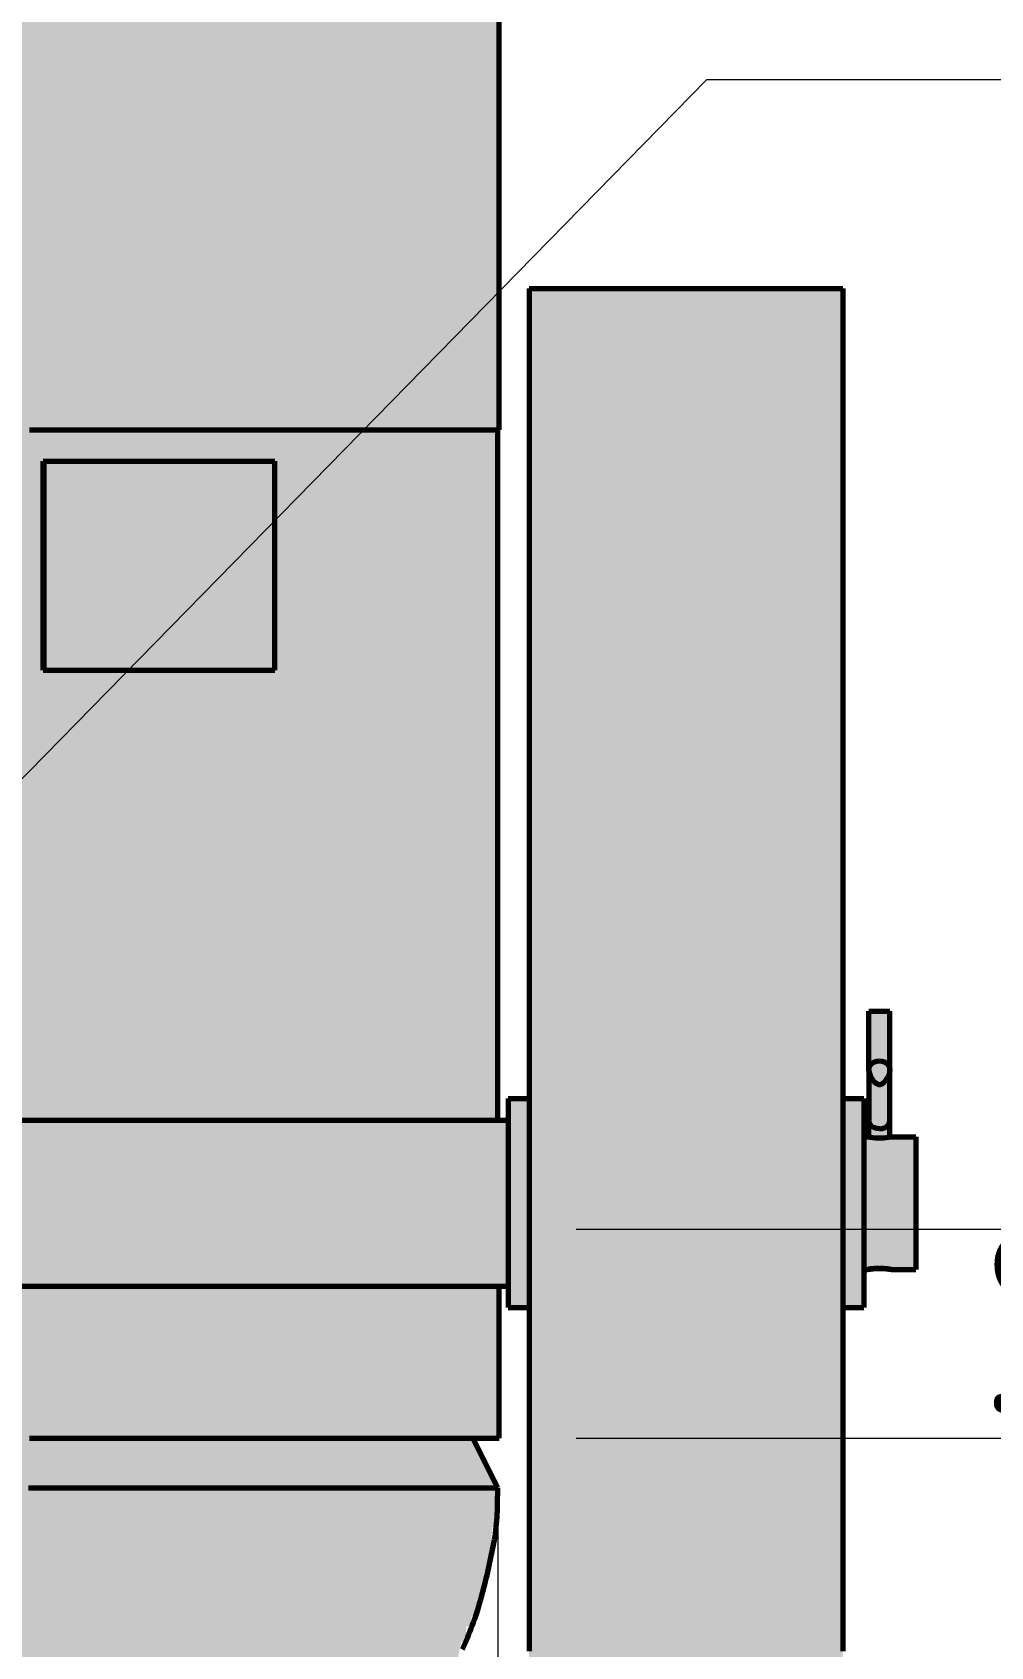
# Model space of a CAD drawing. Header units: millimetres. Extents: x 0 to 420, y 0 to 297.
# Drawn here: x 103.6 to 121.93, y 157.01 to 187.9 of the extents above; entities that cross this region are included whole.
import ezdxf

# ---------------------------------------------------------------- set-up
doc = ezdxf.new("R2010")
doc.units = ezdxf.units.MM
for name, color, linetype, lineweight in [('01-VISIBLE', 7, 'CONTINUOUS', 70), ('04-COTA', 3, 'CONTINUOUS', 18), ('08-FINA', 5, 'CONTINUOUS', 18), ('13-GRAFICA', 30, 'CONTINUOUS', 18)]:
    doc.layers.add(name, color=color, linetype=linetype, lineweight=lineweight)
doc.styles.add('ISO3098', font='isocpeur.ttf')
doc.dimstyles.new('FLAMA-IRAM', dxfattribs={"dimtxt": 3.5, "dimasz": 3.5, "dimexe": 2, "dimexo": 1.5, "dimgap": 1, "dimtad": 1, "dimdec": 1, "dimtxsty": 'ISO3098', "dimblk": 'IRAM_FLECHA', "dimblk1": 'IRAM_FLECHA', "dimblk2": 'IRAM_FLECHA', "dimcen": 2.5, "dimclrd": 256, "dimclre": 256, "dimclrt": 256, "dimazin": 3, "dimtfac": 1, "dimtmove": 0, "dimatfit": 3, "dimlwd": 18, "dimlwe": 18})

# ---------------------------------------------------------------- blocks, each defined once
blk = doc.blocks.new('IRAM_FLECHA')
blk.add_solid([(0, 0), (-1, 0.125), (-1, -0.125)])

msp = doc.modelspace()

# ---------------------------------------------------------------- hatches: boundary and pattern name
at = {"layer": '13-GRAFICA', "true_color": 0xb21820}
h = msp.add_hatch(color=7, dxfattribs=at)
h.dxf.hatch_style = 1
h.paths.add_polyline_path([(111.8, 167.1), (111.8, 180.3), (111.8, 201.7), (111.8, 229), (112, 229), (112, 201.7), (112, 180.3), (112, 167.1)])
h = msp.add_hatch(color=7, dxfattribs=at)
h.dxf.hatch_style = 1
h.paths.add_polyline_path([(112.4, 167.1), (112.4, 180.3), (112.4, 201.7), (112.4, 229), (112.5, 229), (112.5, 167.1)])
at = {"layer": '13-GRAFICA', "true_color": 0xffffff}
h = msp.add_hatch(color=7, dxfattribs=at)
h.dxf.hatch_style = 1
h.paths.add_polyline_path([(111.8, 201.7), (111.8, 180.3), (74.2, 180.3), (74.2, 201.7)])
h = msp.add_hatch(color=7, dxfattribs=at)
h.dxf.hatch_style = 1
h.paths.add_polyline_path([(112, 180.3), (112, 201.7), (112.4, 201.7), (112.4, 180.3)])
at = {"layer": '13-GRAFICA', "true_color": 0x202020}
h = msp.add_hatch(color=7, dxfattribs=at)
h.dxf.hatch_style = 1
h.paths.add_polyline_path([(113.1, 148), (113.1, 183), (119.1, 183), (119.1, 148)])
at = {"layer": '13-GRAFICA', "true_color": 0xb21820}
h = msp.add_hatch(color=7, dxfattribs=at)
h.dxf.hatch_style = 1
h.paths.add_polyline_path([(103.4, 167.1), (103.4, 173), (102.9, 172.9), (102.9, 167.1), (95.3, 167.1), (95.3, 175.4), (95.3, 180), (95.3, 180.3), (103.8, 180.3), (103.8, 179.7), (103.8, 175.7), (103.8, 167.1)])
h = msp.add_hatch(color=7, dxfattribs=at)
h.dxf.hatch_style = 1
h.paths.add_polyline_path([(108.2, 180.3), (108.2, 179.7), (103.8, 179.7), (103.8, 180.3)])
h = msp.add_hatch(color=7, dxfattribs=at)
h.dxf.hatch_style = 1
h.paths.add_polyline_path([(108.2, 167.1), (108.2, 175.7), (108.2, 179.7), (108.2, 180.3), (111.8, 180.3), (111.8, 167.1)])
h = msp.add_hatch(color=7, dxfattribs=at)
h.dxf.hatch_style = 1
h.paths.add_polyline_path([(112, 167.1), (112, 180.3), (112.4, 180.3), (112.4, 167.1)])
at = {"layer": '13-GRAFICA', "true_color": 0xf7c8d7}
h = msp.add_hatch(color=7, dxfattribs=at)
h.dxf.hatch_style = 1
h.paths.add_polyline_path([(103.8, 175.7), (103.8, 179.7), (108.2, 179.7), (108.2, 175.7)])
at = {"layer": '13-GRAFICA', "true_color": 0xb21820}
h = msp.add_hatch(color=7, dxfattribs=at)
h.dxf.hatch_style = 1
h.paths.add_polyline_path([(103.8, 167.1), (103.8, 175.7), (108.2, 175.7), (108.2, 167.1)])
h = msp.add_hatch(color=7, dxfattribs=at)
h.dxf.hatch_style = 1
h.paths.add_polyline_path([(120, 166.8), (119.6, 166.8), (119.6, 169.2), (120, 169.2)])
at = {"layer": '13-GRAFICA', "true_color": 0x787a80}
h = msp.add_hatch(color=7, dxfattribs=at)
h.dxf.hatch_style = 1
h.paths.add_polyline_path([(113.1, 167.5), (113.1, 163.5), (112.7, 163.5), (112.7, 167.5)])
h = msp.add_hatch(color=7, dxfattribs=at)
h.dxf.hatch_style = 1
h.paths.add_polyline_path([(119.5, 167.5), (119.5, 163.5), (119.1, 163.5), (119.1, 167.5)])
at = {"layer": '13-GRAFICA', "true_color": 0xb21820}
h = msp.add_hatch(color=7, dxfattribs=at)
h.dxf.hatch_style = 1
h.paths.add_polyline_path([(73.3, 163.9), (73.3, 167.1), (112.7, 167.1), (112.7, 163.9)])
at = {"layer": '13-GRAFICA', "true_color": 0x787a80}
h = msp.add_hatch(color=7, dxfattribs=at)
h.dxf.hatch_style = 1
h.paths.add_polyline_path([(119.5, 166.8), (120.5, 166.8), (120.5, 164.2), (119.5, 164.2)])
at = {"layer": '13-GRAFICA', "true_color": 0xffd200}
h = msp.add_hatch(color=7, dxfattribs=at)
h.dxf.hatch_style = 1
h.paths.add_polyline_path([(74.2, 163.9), (82.6, 163.9), (82.6, 163), (83.1, 163), (83.1, 163.9), (102.9, 163.9), (102.9, 163), (103.4, 163), (103.4, 163.9), (111.8, 163.9), (111.8, 161), (74.2, 161)])
at = {"layer": '13-GRAFICA', "true_color": 0xb21820}
h = msp.add_hatch(color=7, dxfattribs=at)
h.dxf.hatch_style = 1
h.paths.add_polyline_path([(112, 163.9), (112, 161), (111.8, 161), (111.8, 163.9)])
at = {"layer": '13-GRAFICA', "true_color": 0xffd200}
h = msp.add_hatch(color=7, dxfattribs=at)
h.dxf.hatch_style = 1
h.paths.add_polyline_path([(112, 161), (112, 163.9), (112.4, 163.9), (112.4, 161)])
at = {"layer": '13-GRAFICA', "true_color": 0xb21820}
h = msp.add_hatch(color=7, dxfattribs=at)
h.dxf.hatch_style = 1
h.paths.add_polyline_path([(112.5, 161), (112.4, 161), (112.4, 163.9), (112.5, 163.9)])
h = msp.add_hatch(color=7, dxfattribs=at)
h.dxf.hatch_style = 1
h.paths.add_polyline_path([(92.4, 148.3), (92.4, 148.4), (91.9, 148.4), (91.9, 148.5), (91.5, 148.5), (91.5, 148.6), (91.1, 148.6), (91.1, 148.7), (90.6, 148.7), (90.6, 148.8), (90.2, 148.8), (90.2, 148.9), (89.8, 148.9), (89.8, 149), (89.3, 149), (89.3, 149.1), (88.4, 149.1), (88.4, 149.2), (86.9, 149.3), (86.9, 149.4), (86.6, 149.4), (86.6, 149.5), (86.4, 149.5), (86.4, 149.6), (86.1, 149.6), (86.1, 149.7), (85.8, 149.7), (85.8, 149.8), (85.5, 149.8), (85.5, 149.9), (85.2, 149.9), (85.2, 150), (84.9, 150), (84.9, 150.1), (84, 150.2), (84, 150.3), (83.6, 150.3), (83.6, 150.4), (83.2, 150.4), (83.2, 150.5), (82.7, 150.5), (82.7, 150.6), (82.3, 150.6), (82.3, 150.7), (81.8, 150.7), (81.8, 150.8), (81.4, 150.8), (81.4, 150.9), (80.7, 151), (80.4, 151.4), (80.2, 151.4), (79.9, 151.8), (79.7, 151.8), (79.5, 152.1), (79.3, 152.1), (79, 152.5), (78.8, 152.5), (78.5, 152.9), (78.3, 152.9), (78, 153.3), (77.8, 153.3), (77.5, 153.7), (77.3, 153.7), (77.1, 154), (76.9, 154), (76.6, 154.4), (76.4, 154.4), (76.4, 154.5), (76, 154.8), (76, 155), (75.9, 155), (75.9, 155.2), (75.8, 155.2), (75.8, 155.4), (75.7, 155.4), (75.5, 156), (75.3, 156.1), (75.3, 156.3), (75.2, 156.3), (75.2, 156.5), (75.1, 156.5), (75.1, 156.7), (75, 156.7), (75, 156.9), (74.9, 156.9), (74.9, 157.1), (74.8, 157.1), (74.8, 157.3), (74.7, 157.3), (74.7, 157.5), (74.6, 157.5), (74.6, 157.7), (74.5, 157.7), (74.5, 157.9), (74.4, 157.9), (74.4, 158.1), (74.3, 158.1), (74.3, 158.3), (74.2, 158.3), (74.2, 158.5), (74.1, 158.5), (74.1, 158.8), (74, 158.8), (74, 159), (73.9, 159), (73.9, 159.2), (73.8, 159.2), (73.8, 159.5), (73.7, 159.5), (73.7, 159.7), (73.6, 159.7), (73.6, 159.9), (73.5, 159.9), (73.5, 160.2), (73.6, 160.2), (73.6, 160.4), (73.7, 160.4), (73.9, 161), (112.1, 161), (112.1, 160.8), (112.2, 160.8), (112.2, 160.6), (112.3, 160.6), (112.3, 160.4), (112.4, 160.4), (112.4, 160.2), (112.5, 160.2), (112.5, 159.3), (112.4, 159.3), (112.3, 158.2), (112.2, 158.2), (112.2, 157.9), (112.1, 157.9), (112.1, 157.6), (112, 157.6), (112, 157.4), (111.9, 157.4), (111.9, 157.1), (111.8, 157.1), (111.7, 156.6), (111.5, 156.5), (111.4, 156.1), (111.2, 156), (111.2, 155.8), (111, 155.7), (111, 155.5), (110.8, 155.4), (110.8, 155.2), (110.6, 155.1), (110.6, 154.9), (109.7, 154.1), (109.7, 153.9), (109.6, 153.9), (109, 153.2), (108.8, 153.2), (108.7, 153), (108.5, 153), (108.4, 152.8), (108.2, 152.8), (108.1, 152.6), (107.9, 152.6), (107.8, 152.4), (107.6, 152.4), (107.5, 152.2), (107.3, 152.2), (107.3, 152.1), (107, 152), (106.9, 151.8), (106.5, 151.7), (106.4, 151.5), (106.2, 151.5), (106.1, 151.3), (105.9, 151.3), (105.9, 151.2), (105.6, 151.1), (105.5, 150.9), (105.2, 150.9), (105.2, 150.8), (104.6, 150.7), (104.6, 150.6), (104.4, 150.6), (104.4, 150.5), (103.5, 150.3), (103.5, 150.2), (103.3, 150.2), (103.3, 150.1), (103, 150.1), (103, 150), (102.7, 150), (102.7, 149.9), (102.5, 149.9), (102.5, 149.8), (101.6, 149.6), (101.6, 149.5), (101.1, 149.4), (101.1, 149.3), (100.8, 149.3), (100.8, 149.2), (100.6, 149.2), (100.6, 149.1), (99.2, 149), (99.2, 148.9), (98.3, 148.9), (98.3, 148.8), (97.5, 148.8), (97.5, 148.7), (96.7, 148.7), (96.7, 148.6), (95.8, 148.6), (95.8, 148.5), (95, 148.5), (95, 148.4), (94.2, 148.4), (94.2, 148.3), (93.3, 148.3), (93.3, 148.2)])

# ---------------------------------------------------------------- linework, layer by layer
at = {"layer": '01-VISIBLE'}
for p, q in [((112.53, 180.299), (112.53, 201.701)), ((113.1, 183), (119.1, 183)), ((112.5, 167.088), (112.5, 180.299)), ((103.807, 179.699), (103.824, 179.699)), ((103.807, 175.699), (103.807, 179.699)), ((103.824, 175.699), (103.824, 179.699)), ((108.239, 175.699), (108.239, 179.699)), ((103.807, 175.699), (103.824, 175.699)), ((119.6, 168.05), (119.6, 169.17)), ((120, 168.05), (120, 169.17)), ((112.7, 167.5), (113.1, 167.5)), ((119.1, 167.5), (119.5, 167.5)), ((73.3, 167.088), (112.7, 167.088)), ((119.6, 166.765), (119.6, 167.09)), ((120, 166.765), (120, 167.09)), ((119.5, 166.77), (119.57, 166.77)), ((120.03, 166.77), (120.5, 166.77)), ((119.5, 164.23), (119.57, 164.23)), ((120.03, 164.23), (120.5, 164.23)), ((73.3, 163.912), (112.7, 163.912)), ((112.53, 161), (112.53, 163.912)), ((112.7, 163.5), (113.1, 163.5)), ((119.1, 163.5), (119.5, 163.5)), ((112.5, 160.05), (112.025, 161))]:
    msp.add_line(p, q, dxfattribs=at)
for points in [[(113.1, 183), (113.1, 182.912), (113.1, 182.825), (113.1, 182.738), (113.1, 182.65), (113.1, 182.562), (113.1, 182.475), (113.1, 182.387), (113.1, 182.3), (113.1, 182.213), (113.1, 182.125), (113.1, 182.037), (113.1, 181.95), (113.1, 181.863), (113.1, 181.775), (113.1, 181.688), (113.1, 181.6), (113.1, 181.512), (113.1, 181.425), (113.1, 181.338), (113.1, 181.25), (113.1, 181.162), (113.1, 181.075), (113.1, 180.988), (113.1, 180.9), (113.1, 180.812), (113.1, 180.725), (113.1, 180.637), (113.1, 180.55), (113.1, 180.463), (113.1, 180.375), (113.1, 180.287), (113.1, 180.2), (113.1, 180.113), (113.1, 180.025), (113.1, 179.938), (113.1, 179.85), (113.1, 179.762), (113.1, 179.675), (113.1, 179.588), (113.1, 179.5), (113.1, 179.412), (113.1, 179.325), (113.1, 179.238), (113.1, 179.15), (113.1, 179.062), (113.1, 178.975), (113.1, 178.887), (113.1, 178.8), (113.1, 178.713), (113.1, 178.625), (113.1, 178.537), (113.1, 178.45), (113.1, 178.363), (113.1, 178.275), (113.1, 178.188), (113.1, 178.1), (113.1, 178.012), (113.1, 177.925), (113.1, 177.838), (113.1, 177.75), (113.1, 177.662), (113.1, 177.575), (113.1, 177.488), (113.1, 177.4), (113.1, 177.312), (113.1, 177.225), (113.1, 177.137), (113.1, 177.05), (113.1, 176.963), (113.1, 176.875), (113.1, 176.787), (113.1, 176.7), (113.1, 176.613), (113.1, 176.525), (113.1, 176.438), (113.1, 176.35), (113.1, 176.262), (113.1, 176.175), (113.1, 176.088), (113.1, 176), (113.1, 175.912), (113.1, 175.825), (113.1, 175.738), (113.1, 175.65), (113.1, 175.562), (113.1, 175.475), (113.1, 175.387), (113.1, 175.3), (113.1, 175.213), (113.1, 175.125), (113.1, 175.037), (113.1, 174.95), (113.1, 174.863), (113.1, 174.775), (113.1, 174.688), (113.1, 174.6), (113.1, 174.512), (113.1, 174.425), (113.1, 174.338), (113.1, 174.25), (113.1, 174.162), (113.1, 174.075), (113.1, 173.988), (113.1, 173.9), (113.1, 173.812), (113.1, 173.725), (113.1, 173.637), (113.1, 173.55), (113.1, 173.463), (113.1, 173.375), (113.1, 173.287), (113.1, 173.2), (113.1, 173.113), (113.1, 173.025), (113.1, 172.938), (113.1, 172.85), (113.1, 172.762), (113.1, 172.675), (113.1, 172.588), (113.1, 172.5), (113.1, 172.412), (113.1, 172.325), (113.1, 172.238), (113.1, 172.15), (113.1, 172.062), (113.1, 171.975), (113.1, 171.887), (113.1, 171.8), (113.1, 171.713), (113.1, 171.625), (113.1, 171.537), (113.1, 171.45), (113.1, 171.363), (113.1, 171.275), (113.1, 171.188), (113.1, 171.1), (113.1, 171.012), (113.1, 170.925), (113.1, 170.838), (113.1, 170.75), (113.1, 170.662), (113.1, 170.575), (113.1, 170.488), (113.1, 170.4), (113.1, 170.312), (113.1, 170.225), (113.1, 170.137), (113.1, 170.05), (113.1, 169.963), (113.1, 169.875), (113.1, 169.787), (113.1, 169.7), (113.1, 169.613), (113.1, 169.525), (113.1, 169.438), (113.1, 169.35), (113.1, 169.262), (113.1, 169.175), (113.1, 169.088), (113.1, 169), (113.1, 168.912), (113.1, 168.825), (113.1, 168.738), (113.1, 168.65), (113.1, 168.562), (113.1, 168.475), (113.1, 168.387), (113.1, 168.3), (113.1, 168.213), (113.1, 168.125), (113.1, 168.037), (113.1, 167.95), (113.1, 167.863), (113.1, 167.775), (113.1, 167.688), (113.1, 167.6), (113.1, 167.512), (113.1, 167.425), (113.1, 167.338), (113.1, 167.25), (113.1, 167.162), (113.1, 167.075), (113.1, 166.988), (113.1, 166.9), (113.1, 166.812), (113.1, 166.725), (113.1, 166.637), (113.1, 166.55), (113.1, 166.463), (113.1, 166.375), (113.1, 166.287), (113.1, 166.2), (113.1, 166.113), (113.1, 166.025), (113.1, 165.938), (113.1, 165.85), (113.1, 165.762), (113.1, 165.675), (113.1, 165.588), (113.1, 165.5), (113.1, 165.412), (113.1, 165.325), (113.1, 165.238), (113.1, 165.15), (113.1, 165.062), (113.1, 164.975), (113.1, 164.887), (113.1, 164.8), (113.1, 164.713), (113.1, 164.625), (113.1, 164.537), (113.1, 164.45), (113.1, 164.363), (113.1, 164.275), (113.1, 164.188), (113.1, 164.1), (113.1, 164.012), (113.1, 163.925), (113.1, 163.838), (113.1, 163.75), (113.1, 163.662), (113.1, 163.575), (113.1, 163.488), (113.1, 163.4), (113.1, 163.312), (113.1, 163.225), (113.1, 163.137), (113.1, 163.05), (113.1, 162.963), (113.1, 162.875), (113.1, 162.787), (113.1, 162.7), (113.1, 162.613), (113.1, 162.525), (113.1, 162.438), (113.1, 162.35), (113.1, 162.262), (113.1, 162.175), (113.1, 162.088), (113.1, 162), (113.1, 161.912), (113.1, 161.825), (113.1, 161.738), (113.1, 161.65), (113.1, 161.562), (113.1, 161.475), (113.1, 161.387), (113.1, 161.3), (113.1, 161.213), (113.1, 161.125), (113.1, 161.037), (113.1, 160.95), (113.1, 160.863), (113.1, 160.775), (113.1, 160.688), (113.1, 160.6), (113.1, 160.512), (113.1, 160.425), (113.1, 160.338), (113.1, 160.25), (113.1, 160.162), (113.1, 160.075), (113.1, 159.988), (113.1, 159.9), (113.1, 159.812), (113.1, 159.725), (113.1, 159.637), (113.1, 159.55), (113.1, 159.463), (113.1, 159.375), (113.1, 159.287), (113.1, 159.2), (113.1, 159.113), (113.1, 159.025), (113.1, 158.938), (113.1, 158.85), (113.1, 158.762), (113.1, 158.675), (113.1, 158.588), (113.1, 158.5), (113.1, 158.412), (113.1, 158.325), (113.1, 158.238), (113.1, 158.15), (113.1, 158.062), (113.1, 157.975), (113.1, 157.887), (113.1, 157.8), (113.1, 157.713), (113.1, 157.625), (113.1, 157.537), (113.1, 157.45), (113.1, 157.363), (113.1, 157.275), (113.1, 157.188), (113.1, 157.1), (113.1, 157.012), (113.1, 156.925)], [(119.1, 183), (119.1, 182.912), (119.1, 182.825), (119.1, 182.738), (119.1, 182.65), (119.1, 182.562), (119.1, 182.475), (119.1, 182.387), (119.1, 182.3), (119.1, 182.213), (119.1, 182.125), (119.1, 182.037), (119.1, 181.95), (119.1, 181.863), (119.1, 181.775), (119.1, 181.688), (119.1, 181.6), (119.1, 181.512), (119.1, 181.425), (119.1, 181.338), (119.1, 181.25), (119.1, 181.162), (119.1, 181.075), (119.1, 180.988), (119.1, 180.9), (119.1, 180.812), (119.1, 180.725), (119.1, 180.637), (119.1, 180.55), (119.1, 180.463), (119.1, 180.375), (119.1, 180.287), (119.1, 180.2), (119.1, 180.113), (119.1, 180.025), (119.1, 179.938), (119.1, 179.85), (119.1, 179.762), (119.1, 179.675), (119.1, 179.588), (119.1, 179.5), (119.1, 179.412), (119.1, 179.325), (119.1, 179.238), (119.1, 179.15), (119.1, 179.062), (119.1, 178.975), (119.1, 178.887), (119.1, 178.8), (119.1, 178.713), (119.1, 178.625), (119.1, 178.537), (119.1, 178.45), (119.1, 178.363), (119.1, 178.275), (119.1, 178.188), (119.1, 178.1), (119.1, 178.012), (119.1, 177.925), (119.1, 177.838), (119.1, 177.75), (119.1, 177.662), (119.1, 177.575), (119.1, 177.488), (119.1, 177.4), (119.1, 177.312), (119.1, 177.225), (119.1, 177.137), (119.1, 177.05), (119.1, 176.963), (119.1, 176.875), (119.1, 176.787), (119.1, 176.7), (119.1, 176.613), (119.1, 176.525), (119.1, 176.438), (119.1, 176.35), (119.1, 176.262), (119.1, 176.175), (119.1, 176.088), (119.1, 176), (119.1, 175.912), (119.1, 175.825), (119.1, 175.738), (119.1, 175.65), (119.1, 175.562), (119.1, 175.475), (119.1, 175.387), (119.1, 175.3), (119.1, 175.213), (119.1, 175.125), (119.1, 175.037), (119.1, 174.95), (119.1, 174.863), (119.1, 174.775), (119.1, 174.688), (119.1, 174.6), (119.1, 174.512), (119.1, 174.425), (119.1, 174.338), (119.1, 174.25), (119.1, 174.162), (119.1, 174.075), (119.1, 173.988), (119.1, 173.9), (119.1, 173.812), (119.1, 173.725), (119.1, 173.637), (119.1, 173.55), (119.1, 173.463), (119.1, 173.375), (119.1, 173.287), (119.1, 173.2), (119.1, 173.113), (119.1, 173.025), (119.1, 172.938), (119.1, 172.85), (119.1, 172.762), (119.1, 172.675), (119.1, 172.588), (119.1, 172.5), (119.1, 172.412), (119.1, 172.325), (119.1, 172.238), (119.1, 172.15), (119.1, 172.062), (119.1, 171.975), (119.1, 171.887), (119.1, 171.8), (119.1, 171.713), (119.1, 171.625), (119.1, 171.537), (119.1, 171.45), (119.1, 171.363), (119.1, 171.275), (119.1, 171.188), (119.1, 171.1), (119.1, 171.012), (119.1, 170.925), (119.1, 170.838), (119.1, 170.75), (119.1, 170.662), (119.1, 170.575), (119.1, 170.488), (119.1, 170.4), (119.1, 170.312), (119.1, 170.225), (119.1, 170.137), (119.1, 170.05), (119.1, 169.963), (119.1, 169.875), (119.1, 169.787), (119.1, 169.7), (119.1, 169.613), (119.1, 169.525), (119.1, 169.438), (119.1, 169.35), (119.1, 169.262), (119.1, 169.175), (119.1, 169.088), (119.1, 169), (119.1, 168.912), (119.1, 168.825), (119.1, 168.738), (119.1, 168.65), (119.1, 168.562), (119.1, 168.475), (119.1, 168.387), (119.1, 168.3), (119.1, 168.213), (119.1, 168.125), (119.1, 168.037), (119.1, 167.95), (119.1, 167.863), (119.1, 167.775), (119.1, 167.688), (119.1, 167.6), (119.1, 167.512), (119.1, 167.425), (119.1, 167.338), (119.1, 167.25), (119.1, 167.162), (119.1, 167.075), (119.1, 166.988), (119.1, 166.9), (119.1, 166.812), (119.1, 166.725), (119.1, 166.637), (119.1, 166.55), (119.1, 166.463), (119.1, 166.375), (119.1, 166.287), (119.1, 166.2), (119.1, 166.113), (119.1, 166.025), (119.1, 165.938), (119.1, 165.85), (119.1, 165.762), (119.1, 165.675), (119.1, 165.588), (119.1, 165.5), (119.1, 165.412), (119.1, 165.325), (119.1, 165.238), (119.1, 165.15), (119.1, 165.062), (119.1, 164.975), (119.1, 164.887), (119.1, 164.8), (119.1, 164.713), (119.1, 164.625), (119.1, 164.537), (119.1, 164.45), (119.1, 164.363), (119.1, 164.275), (119.1, 164.188), (119.1, 164.1), (119.1, 164.012), (119.1, 163.925), (119.1, 163.838), (119.1, 163.75), (119.1, 163.662), (119.1, 163.575), (119.1, 163.488), (119.1, 163.4), (119.1, 163.312), (119.1, 163.225), (119.1, 163.137), (119.1, 163.05), (119.1, 162.963), (119.1, 162.875), (119.1, 162.787), (119.1, 162.7), (119.1, 162.613), (119.1, 162.525), (119.1, 162.438), (119.1, 162.35), (119.1, 162.262), (119.1, 162.175), (119.1, 162.088), (119.1, 162), (119.1, 161.912), (119.1, 161.825), (119.1, 161.738), (119.1, 161.65), (119.1, 161.562), (119.1, 161.475), (119.1, 161.387), (119.1, 161.3), (119.1, 161.213), (119.1, 161.125), (119.1, 161.037), (119.1, 160.95), (119.1, 160.863), (119.1, 160.775), (119.1, 160.688), (119.1, 160.6), (119.1, 160.512), (119.1, 160.425), (119.1, 160.338), (119.1, 160.25), (119.1, 160.162), (119.1, 160.075), (119.1, 159.988), (119.1, 159.9), (119.1, 159.812), (119.1, 159.725), (119.1, 159.637), (119.1, 159.55), (119.1, 159.463), (119.1, 159.375), (119.1, 159.287), (119.1, 159.2), (119.1, 159.113), (119.1, 159.025), (119.1, 158.938), (119.1, 158.85), (119.1, 158.762), (119.1, 158.675), (119.1, 158.588), (119.1, 158.5), (119.1, 158.412), (119.1, 158.325), (119.1, 158.238), (119.1, 158.15), (119.1, 158.062), (119.1, 157.975), (119.1, 157.887), (119.1, 157.8), (119.1, 157.713), (119.1, 157.625), (119.1, 157.537), (119.1, 157.45), (119.1, 157.363), (119.1, 157.275), (119.1, 157.188), (119.1, 157.1), (119.1, 157.012), (119.1, 156.925)], [(103.546, 180.299), (103.644, 180.299), (103.742, 180.299), (103.839, 180.299), (103.937, 180.299), (104.034, 180.299), (104.132, 180.299), (104.23, 180.299), (104.327, 180.299), (104.425, 180.299), (104.523, 180.299), (104.62, 180.299), (104.718, 180.299), (104.816, 180.299), (104.913, 180.299), (105.011, 180.299), (105.109, 180.299), (105.206, 180.299), (105.304, 180.299), (105.402, 180.299), (105.499, 180.299), (105.597, 180.299), (105.695, 180.299), (105.792, 180.299), (105.89, 180.299), (105.987, 180.299), (106.085, 180.299), (106.183, 180.299), (106.28, 180.299), (106.378, 180.299), (106.476, 180.299), (106.573, 180.299), (106.671, 180.299), (106.769, 180.299), (106.866, 180.299), (106.964, 180.299), (107.062, 180.299), (107.159, 180.299), (107.257, 180.299), (107.355, 180.299), (107.452, 180.299), (107.55, 180.299), (107.648, 180.299), (107.745, 180.299), (107.843, 180.299), (107.94, 180.299), (108.038, 180.299), (108.136, 180.299), (108.233, 180.299), (108.331, 180.299), (108.429, 180.299), (108.526, 180.299), (108.624, 180.299), (108.722, 180.299), (108.819, 180.299), (108.917, 180.299), (109.015, 180.299), (109.112, 180.299), (109.21, 180.299), (109.308, 180.299), (109.405, 180.299), (109.503, 180.299), (109.6, 180.299), (109.698, 180.299), (109.796, 180.299), (109.893, 180.299), (109.991, 180.299), (110.089, 180.299), (110.186, 180.299), (110.284, 180.299), (110.382, 180.299), (110.479, 180.299), (110.577, 180.299), (110.675, 180.299), (110.772, 180.299), (110.87, 180.299), (110.968, 180.299), (111.065, 180.299), (111.163, 180.299), (111.261, 180.299), (111.358, 180.299), (111.456, 180.299), (111.553, 180.299), (111.651, 180.299), (111.749, 180.299), (111.846, 180.299), (111.944, 180.299), (112.042, 180.299), (112.139, 180.299), (112.237, 180.299), (112.335, 180.299), (112.432, 180.299), (112.53, 180.299)], [(103.824, 179.699), (103.874, 179.699), (103.924, 179.699), (103.974, 179.699), (104.025, 179.699), (104.075, 179.699), (104.125, 179.699), (104.175, 179.699), (104.225, 179.699), (104.275, 179.699), (104.326, 179.699), (104.376, 179.699), (104.426, 179.699), (104.476, 179.699), (104.526, 179.699), (104.576, 179.699), (104.627, 179.699), (104.677, 179.699), (104.727, 179.699), (104.777, 179.699), (104.827, 179.699), (104.877, 179.699), (104.928, 179.699), (104.978, 179.699), (105.028, 179.699), (105.078, 179.699), (105.128, 179.699), (105.178, 179.699), (105.229, 179.699), (105.279, 179.699), (105.329, 179.699), (105.379, 179.699), (105.429, 179.699), (105.479, 179.699), (105.53, 179.699), (105.58, 179.699), (105.63, 179.699), (105.68, 179.699), (105.73, 179.699), (105.78, 179.699), (105.831, 179.699), (105.881, 179.699), (105.931, 179.699), (105.981, 179.699), (106.031, 179.699), (106.082, 179.699), (106.132, 179.699), (106.182, 179.699), (106.232, 179.699), (106.282, 179.699), (106.332, 179.699), (106.383, 179.699), (106.433, 179.699), (106.483, 179.699), (106.533, 179.699), (106.583, 179.699), (106.633, 179.699), (106.684, 179.699), (106.734, 179.699), (106.784, 179.699), (106.834, 179.699), (106.884, 179.699), (106.934, 179.699), (106.985, 179.699), (107.035, 179.699), (107.085, 179.699), (107.135, 179.699), (107.185, 179.699), (107.235, 179.699), (107.286, 179.699), (107.336, 179.699), (107.386, 179.699), (107.436, 179.699), (107.486, 179.699), (107.536, 179.699), (107.587, 179.699), (107.637, 179.699), (107.687, 179.699), (107.737, 179.699), (107.787, 179.699), (107.837, 179.699), (107.888, 179.699), (107.938, 179.699), (107.988, 179.699), (108.038, 179.699), (108.088, 179.699), (108.139, 179.699), (108.189, 179.699), (108.239, 179.699)], [(103.824, 175.699), (103.874, 175.699), (103.924, 175.699), (103.974, 175.699), (104.025, 175.699), (104.075, 175.699), (104.125, 175.699), (104.175, 175.699), (104.225, 175.699), (104.275, 175.699), (104.326, 175.699), (104.376, 175.699), (104.426, 175.699), (104.476, 175.699), (104.526, 175.699), (104.576, 175.699), (104.627, 175.699), (104.677, 175.699), (104.727, 175.699), (104.777, 175.699), (104.827, 175.699), (104.877, 175.699), (104.928, 175.699), (104.978, 175.699), (105.028, 175.699), (105.078, 175.699), (105.128, 175.699), (105.178, 175.699), (105.229, 175.699), (105.279, 175.699), (105.329, 175.699), (105.379, 175.699), (105.429, 175.699), (105.479, 175.699), (105.53, 175.699), (105.58, 175.699), (105.63, 175.699), (105.68, 175.699), (105.73, 175.699), (105.78, 175.699), (105.831, 175.699), (105.881, 175.699), (105.931, 175.699), (105.981, 175.699), (106.031, 175.699), (106.082, 175.699), (106.132, 175.699), (106.182, 175.699), (106.232, 175.699), (106.282, 175.699), (106.332, 175.699), (106.383, 175.699), (106.433, 175.699), (106.483, 175.699), (106.533, 175.699), (106.583, 175.699), (106.633, 175.699), (106.684, 175.699), (106.734, 175.699), (106.784, 175.699), (106.834, 175.699), (106.884, 175.699), (106.934, 175.699), (106.985, 175.699), (107.035, 175.699), (107.085, 175.699), (107.135, 175.699), (107.185, 175.699), (107.235, 175.699), (107.286, 175.699), (107.336, 175.699), (107.386, 175.699), (107.436, 175.699), (107.486, 175.699), (107.536, 175.699), (107.587, 175.699), (107.637, 175.699), (107.687, 175.699), (107.737, 175.699), (107.787, 175.699), (107.837, 175.699), (107.888, 175.699), (107.938, 175.699), (107.988, 175.699), (108.038, 175.699), (108.088, 175.699), (108.139, 175.699), (108.189, 175.699), (108.239, 175.699)], [(119.6, 169.17), (119.65, 169.17), (119.7, 169.17), (119.75, 169.17), (119.8, 169.17), (119.85, 169.17), (119.9, 169.17), (119.95, 169.17), (120, 169.17)], [(119.6, 168.05), (119.607, 168.098), (119.628, 168.143), (119.662, 168.178), (119.704, 168.202), (119.751, 168.215), (119.8, 168.22)], [(119.8, 168.22), (119.849, 168.215), (119.896, 168.202), (119.938, 168.178), (119.972, 168.143), (119.993, 168.098), (120, 168.05)], [(120, 168.05), (119.994, 167.997), (119.978, 167.947), (119.954, 167.899), (119.926, 167.855), (119.891, 167.814), (119.85, 167.781), (119.8, 167.766), (119.75, 167.781), (119.709, 167.814), (119.674, 167.855), (119.646, 167.899), (119.622, 167.947), (119.606, 167.997), (119.6, 168.05)], [(119.6, 168.05), (119.601, 168.027), (119.605, 168.004), (119.61, 167.982), (119.617, 167.96), (119.626, 167.939), (119.636, 167.918)], [(119.6, 168.05), (119.6, 167.999), (119.6, 167.949), (119.6, 167.898), (119.6, 167.848), (119.6, 167.797), (119.6, 167.747), (119.6, 167.696), (119.6, 167.646), (119.6, 167.595), (119.6, 167.545), (119.6, 167.494), (119.6, 167.444), (119.6, 167.393), (119.6, 167.343), (119.6, 167.292), (119.6, 167.242), (119.6, 167.191), (119.6, 167.141), (119.6, 167.09)], [(119.636, 167.917), (119.636, 167.917), (119.636, 167.917), (119.636, 167.917), (119.636, 167.917), (119.636, 167.917), (119.636, 167.917)], [(119.642, 167.905), (119.643, 167.904), (119.644, 167.903), (119.644, 167.902), (119.645, 167.9), (119.646, 167.899), (119.646, 167.898)], [(119.647, 167.897), (119.647, 167.897), (119.647, 167.897), (119.647, 167.897), (119.647, 167.897), (119.647, 167.897), (119.647, 167.897)], [(119.655, 167.884), (119.656, 167.882), (119.658, 167.879), (119.659, 167.877), (119.66, 167.875), (119.662, 167.872), (119.663, 167.87)], [(119.664, 167.87), (119.664, 167.87), (119.664, 167.87), (119.664, 167.87), (119.664, 167.87), (119.664, 167.87), (119.664, 167.87)], [(119.664, 167.869), (119.664, 167.869), (119.665, 167.868), (119.665, 167.868), (119.665, 167.867), (119.666, 167.867), (119.666, 167.866)], [(119.674, 167.855), (119.676, 167.853), (119.677, 167.851), (119.678, 167.849), (119.68, 167.848), (119.681, 167.846), (119.682, 167.844)], [(119.688, 167.837), (119.688, 167.837), (119.689, 167.836), (119.689, 167.836), (119.689, 167.835), (119.69, 167.835), (119.69, 167.835)], [(119.697, 167.827), (119.698, 167.826), (119.699, 167.825), (119.7, 167.824), (119.7, 167.823), (119.701, 167.822), (119.702, 167.821)], [(119.711, 167.812), (119.711, 167.812), (119.711, 167.812), (119.711, 167.812), (119.711, 167.812), (119.711, 167.812), (119.711, 167.812)], [(119.711, 167.812), (119.711, 167.812), (119.711, 167.812), (119.711, 167.812), (119.711, 167.812), (119.711, 167.812), (119.711, 167.812)], [(119.711, 167.812), (119.711, 167.812), (119.711, 167.812), (119.711, 167.812), (119.711, 167.812), (119.711, 167.812), (119.711, 167.811)], [(119.712, 167.811), (119.712, 167.811), (119.713, 167.81), (119.713, 167.81), (119.714, 167.809), (119.714, 167.809), (119.715, 167.808)], [(119.718, 167.805), (119.719, 167.805), (119.719, 167.804), (119.72, 167.803), (119.721, 167.802), (119.722, 167.802), (119.722, 167.801)], [(119.732, 167.793), (119.732, 167.793), (119.732, 167.793), (119.732, 167.793), (119.732, 167.793), (119.732, 167.793), (119.732, 167.793)], [(119.732, 167.793), (119.732, 167.793), (119.732, 167.793), (119.732, 167.793), (119.732, 167.793), (119.732, 167.793), (119.732, 167.793)], [(119.765, 167.774), (119.765, 167.774), (119.765, 167.774), (119.765, 167.774), (119.765, 167.774), (119.765, 167.774), (119.765, 167.774)], [(119.765, 167.773), (119.765, 167.773), (119.765, 167.773), (119.765, 167.773), (119.765, 167.773), (119.765, 167.773), (119.765, 167.773)], [(119.765, 167.773), (119.765, 167.773), (119.765, 167.773), (119.765, 167.773), (119.765, 167.773), (119.765, 167.773), (119.765, 167.773)], [(119.766, 167.773), (119.766, 167.773), (119.766, 167.773), (119.766, 167.773), (119.766, 167.773), (119.766, 167.773), (119.766, 167.773)], [(119.766, 167.773), (119.766, 167.773), (119.766, 167.773), (119.766, 167.773), (119.766, 167.773), (119.766, 167.773), (119.766, 167.773)], [(119.766, 167.773), (119.766, 167.773), (119.766, 167.773), (119.766, 167.773), (119.766, 167.773), (119.766, 167.773), (119.766, 167.773)], [(119.767, 167.773), (119.767, 167.773), (119.767, 167.773), (119.767, 167.773), (119.767, 167.773), (119.767, 167.773), (119.767, 167.773)], [(119.787, 167.767), (119.787, 167.767), (119.787, 167.767), (119.787, 167.767), (119.787, 167.767), (119.787, 167.767), (119.787, 167.767)], [(119.787, 167.767), (119.787, 167.767), (119.787, 167.767), (119.787, 167.767), (119.787, 167.767), (119.787, 167.767), (119.787, 167.767)], [(119.787, 167.767), (119.787, 167.767), (119.787, 167.767), (119.787, 167.767), (119.787, 167.767), (119.787, 167.767), (119.787, 167.767)], [(119.787, 167.767), (119.787, 167.767), (119.787, 167.767), (119.787, 167.767), (119.787, 167.767), (119.787, 167.767), (119.787, 167.767)], [(119.787, 167.767), (119.787, 167.767), (119.787, 167.767), (119.787, 167.767), (119.787, 167.767), (119.787, 167.767), (119.787, 167.767)], [(119.787, 167.767), (119.787, 167.767), (119.787, 167.767), (119.787, 167.767), (119.787, 167.767), (119.787, 167.767), (119.787, 167.767)], [(119.787, 167.767), (119.787, 167.767), (119.787, 167.767), (119.787, 167.767), (119.787, 167.767), (119.787, 167.767), (119.787, 167.767)], [(119.787, 167.767), (119.787, 167.767), (119.787, 167.767), (119.787, 167.767), (119.787, 167.767), (119.787, 167.767), (119.787, 167.767)], [(119.788, 167.767), (119.788, 167.767), (119.788, 167.767), (119.788, 167.767), (119.788, 167.767), (119.788, 167.767), (119.788, 167.767)], [(119.788, 167.767), (119.788, 167.767), (119.788, 167.767), (119.788, 167.767), (119.788, 167.767), (119.788, 167.767), (119.788, 167.767)], [(119.788, 167.767), (119.788, 167.767), (119.788, 167.767), (119.788, 167.767), (119.788, 167.767), (119.788, 167.767), (119.788, 167.767)], [(119.788, 167.767), (119.788, 167.767), (119.788, 167.767), (119.788, 167.767), (119.788, 167.767), (119.788, 167.767), (119.788, 167.767)], [(119.788, 167.767), (119.788, 167.767), (119.788, 167.767), (119.788, 167.767), (119.788, 167.767), (119.788, 167.767), (119.788, 167.767)], [(119.788, 167.767), (119.788, 167.767), (119.788, 167.767), (119.788, 167.767), (119.788, 167.767), (119.788, 167.767), (119.788, 167.767)], [(119.788, 167.767), (119.788, 167.767), (119.788, 167.767), (119.788, 167.767), (119.788, 167.767), (119.788, 167.767), (119.788, 167.767)], [(119.788, 167.767), (119.788, 167.767), (119.788, 167.767), (119.788, 167.767), (119.788, 167.767), (119.788, 167.767), (119.788, 167.767)], [(119.788, 167.767), (119.788, 167.767), (119.788, 167.767), (119.788, 167.767), (119.788, 167.767), (119.788, 167.767), (119.788, 167.767)], [(119.788, 167.767), (119.788, 167.767), (119.788, 167.767), (119.788, 167.767), (119.788, 167.767), (119.788, 167.767), (119.788, 167.767)], [(119.789, 167.767), (119.789, 167.767), (119.789, 167.767), (119.789, 167.767), (119.789, 167.767), (119.789, 167.767), (119.789, 167.767)], [(119.789, 167.767), (119.789, 167.767), (119.789, 167.767), (119.789, 167.767), (119.789, 167.767), (119.789, 167.767), (119.789, 167.767)], [(119.789, 167.767), (119.789, 167.767), (119.789, 167.767), (119.789, 167.767), (119.789, 167.767), (119.789, 167.767), (119.789, 167.767)], [(119.789, 167.767), (119.789, 167.767), (119.789, 167.767), (119.789, 167.767), (119.789, 167.767), (119.789, 167.767), (119.789, 167.767)], [(119.789, 167.767), (119.789, 167.767), (119.789, 167.767), (119.789, 167.767), (119.789, 167.767), (119.789, 167.767), (119.789, 167.767)], [(119.789, 167.767), (119.789, 167.767), (119.789, 167.767), (119.789, 167.767), (119.789, 167.767), (119.789, 167.767), (119.789, 167.767)], [(119.789, 167.767), (119.789, 167.767), (119.789, 167.767), (119.789, 167.767), (119.789, 167.767), (119.789, 167.767), (119.789, 167.767)], [(119.789, 167.767), (119.789, 167.767), (119.789, 167.767), (119.789, 167.767), (119.789, 167.767), (119.789, 167.767), (119.789, 167.767)], [(119.789, 167.767), (119.789, 167.767), (119.789, 167.767), (119.789, 167.767), (119.789, 167.767), (119.789, 167.767), (119.789, 167.767)], [(119.789, 167.767), (119.789, 167.767), (119.789, 167.767), (119.789, 167.767), (119.789, 167.767), (119.789, 167.767), (119.789, 167.767)], [(119.79, 167.767), (119.79, 167.767), (119.79, 167.767), (119.79, 167.767), (119.79, 167.767), (119.79, 167.767), (119.79, 167.767)], [(119.79, 167.767), (119.79, 167.767), (119.79, 167.767), (119.79, 167.767), (119.79, 167.767), (119.79, 167.767), (119.79, 167.767)], [(119.79, 167.767), (119.79, 167.767), (119.79, 167.767), (119.79, 167.767), (119.79, 167.767), (119.79, 167.767), (119.79, 167.767)], [(119.79, 167.767), (119.79, 167.767), (119.79, 167.767), (119.79, 167.767), (119.79, 167.767), (119.79, 167.767), (119.79, 167.767)], [(119.79, 167.767), (119.79, 167.767), (119.79, 167.767), (119.79, 167.767), (119.79, 167.767), (119.79, 167.767), (119.79, 167.767)], [(119.79, 167.767), (119.79, 167.767), (119.79, 167.767), (119.79, 167.767), (119.79, 167.767), (119.79, 167.767), (119.79, 167.767)], [(119.8, 167.766), (119.8, 167.766), (119.8, 167.766), (119.8, 167.766), (119.8, 167.766), (119.8, 167.766), (119.8, 167.766)], [(119.8, 167.766), (119.801, 167.766), (119.802, 167.766), (119.803, 167.766), (119.804, 167.766), (119.805, 167.766), (119.805, 167.766)], [(119.806, 167.766), (119.807, 167.766), (119.809, 167.766), (119.81, 167.767), (119.811, 167.767), (119.813, 167.767), (119.814, 167.767)], [(119.823, 167.769), (119.823, 167.769), (119.823, 167.769), (119.823, 167.769), (119.823, 167.769), (119.823, 167.769), (119.823, 167.769)], [(119.823, 167.769), (119.823, 167.769), (119.823, 167.769), (119.823, 167.769), (119.823, 167.769), (119.823, 167.769), (119.823, 167.769)], [(119.823, 167.769), (119.823, 167.769), (119.823, 167.769), (119.823, 167.769), (119.823, 167.769), (119.823, 167.769), (119.823, 167.769)], [(119.823, 167.769), (119.823, 167.769), (119.823, 167.769), (119.823, 167.769), (119.823, 167.769), (119.823, 167.769), (119.823, 167.769)], [(119.823, 167.769), (119.823, 167.769), (119.823, 167.769), (119.823, 167.769), (119.823, 167.769), (119.823, 167.769), (119.823, 167.769)], [(119.823, 167.769), (119.823, 167.769), (119.823, 167.769), (119.823, 167.769), (119.823, 167.769), (119.823, 167.769), (119.823, 167.769)], [(119.823, 167.769), (119.823, 167.769), (119.823, 167.769), (119.823, 167.769), (119.823, 167.769), (119.823, 167.769), (119.823, 167.769)], [(119.823, 167.769), (119.823, 167.769), (119.823, 167.769), (119.823, 167.769), (119.823, 167.769), (119.823, 167.769), (119.823, 167.769)], [(119.824, 167.77), (119.824, 167.77), (119.824, 167.77), (119.824, 167.77), (119.824, 167.77), (119.824, 167.77), (119.824, 167.77)], [(119.824, 167.77), (119.824, 167.77), (119.824, 167.77), (119.824, 167.77), (119.824, 167.77), (119.824, 167.77), (119.824, 167.77)], [(119.824, 167.77), (119.824, 167.77), (119.824, 167.77), (119.824, 167.77), (119.824, 167.77), (119.824, 167.77), (119.824, 167.77)], [(119.824, 167.769), (119.824, 167.769), (119.824, 167.769), (119.824, 167.769), (119.824, 167.769), (119.824, 167.769), (119.824, 167.769)], [(119.824, 167.769), (119.824, 167.769), (119.824, 167.769), (119.824, 167.769), (119.824, 167.769), (119.824, 167.769), (119.824, 167.769)], [(119.824, 167.769), (119.824, 167.769), (119.824, 167.769), (119.824, 167.769), (119.824, 167.769), (119.824, 167.769), (119.824, 167.769)], [(119.824, 167.769), (119.824, 167.769), (119.824, 167.769), (119.824, 167.769), (119.824, 167.769), (119.824, 167.769), (119.824, 167.769)], [(119.825, 167.77), (119.825, 167.77), (119.825, 167.77), (119.825, 167.77), (119.825, 167.77), (119.825, 167.77), (119.825, 167.77)], [(119.825, 167.77), (119.825, 167.77), (119.825, 167.77), (119.825, 167.77), (119.825, 167.77), (119.825, 167.77), (119.825, 167.77)], [(119.825, 167.77), (119.825, 167.77), (119.825, 167.77), (119.825, 167.77), (119.825, 167.77), (119.825, 167.77), (119.825, 167.77)], [(119.825, 167.77), (119.825, 167.77), (119.825, 167.77), (119.825, 167.77), (119.825, 167.77), (119.825, 167.77), (119.825, 167.77)], [(119.825, 167.77), (119.825, 167.77), (119.825, 167.77), (119.825, 167.77), (119.825, 167.77), (119.825, 167.77), (119.825, 167.77)], [(119.843, 167.777), (119.843, 167.777), (119.843, 167.777), (119.843, 167.777), (119.843, 167.777), (119.843, 167.777), (119.843, 167.777)], [(119.843, 167.777), (119.843, 167.777), (119.843, 167.777), (119.843, 167.777), (119.843, 167.777), (119.843, 167.777), (119.843, 167.777)], [(119.843, 167.777), (119.843, 167.777), (119.843, 167.777), (119.843, 167.777), (119.843, 167.777), (119.843, 167.777), (119.843, 167.777)], [(119.843, 167.777), (119.843, 167.777), (119.843, 167.777), (119.843, 167.777), (119.843, 167.777), (119.843, 167.777), (119.843, 167.777)], [(119.844, 167.778), (119.844, 167.778), (119.844, 167.778), (119.844, 167.778), (119.844, 167.778), (119.844, 167.778), (119.844, 167.778)], [(119.844, 167.778), (119.844, 167.778), (119.844, 167.778), (119.844, 167.778), (119.844, 167.778), (119.844, 167.778), (119.844, 167.778)], [(119.844, 167.778), (119.844, 167.778), (119.844, 167.778), (119.844, 167.778), (119.844, 167.778), (119.844, 167.778), (119.844, 167.778)], [(119.844, 167.778), (119.844, 167.778), (119.844, 167.778), (119.844, 167.778), (119.844, 167.778), (119.844, 167.778), (119.844, 167.778)], [(119.844, 167.778), (119.844, 167.778), (119.844, 167.778), (119.844, 167.778), (119.844, 167.778), (119.844, 167.778), (119.844, 167.778)], [(119.844, 167.778), (119.844, 167.778), (119.844, 167.778), (119.844, 167.778), (119.844, 167.778), (119.844, 167.778), (119.844, 167.778)], [(119.844, 167.777), (119.844, 167.777), (119.844, 167.777), (119.844, 167.777), (119.844, 167.777), (119.844, 167.777), (119.844, 167.777)], [(119.844, 167.777), (119.844, 167.777), (119.844, 167.777), (119.844, 167.777), (119.844, 167.777), (119.844, 167.777), (119.844, 167.777)], [(119.845, 167.778), (119.845, 167.778), (119.845, 167.778), (119.845, 167.778), (119.845, 167.778), (119.845, 167.778), (119.845, 167.778)], [(119.845, 167.778), (119.845, 167.778), (119.845, 167.778), (119.845, 167.778), (119.845, 167.778), (119.845, 167.778), (119.845, 167.778)], [(119.845, 167.778), (119.845, 167.778), (119.845, 167.778), (119.845, 167.778), (119.845, 167.778), (119.845, 167.778), (119.845, 167.778)], [(119.854, 167.783), (119.855, 167.784), (119.857, 167.785), (119.858, 167.786), (119.859, 167.787), (119.861, 167.788), (119.862, 167.789)], [(119.854, 167.783), (119.854, 167.783), (119.854, 167.783), (119.854, 167.783), (119.854, 167.783), (119.854, 167.783), (119.854, 167.783)], [(119.854, 167.783), (119.854, 167.783), (119.854, 167.783), (119.854, 167.783), (119.854, 167.783), (119.854, 167.783), (119.854, 167.783)], [(119.854, 167.783), (119.854, 167.783), (119.854, 167.783), (119.854, 167.783), (119.854, 167.783), (119.854, 167.783), (119.854, 167.783)], [(119.864, 167.79), (119.865, 167.791), (119.866, 167.791), (119.866, 167.792), (119.867, 167.793), (119.868, 167.793), (119.869, 167.794)], [(119.875, 167.799), (119.875, 167.799), (119.876, 167.8), (119.876, 167.8), (119.877, 167.8), (119.877, 167.801), (119.877, 167.801)], [(119.878, 167.802), (119.879, 167.802), (119.879, 167.803), (119.88, 167.803), (119.88, 167.804), (119.881, 167.804), (119.882, 167.805)], [(119.886, 167.809), (119.887, 167.81), (119.887, 167.81), (119.888, 167.811), (119.889, 167.812), (119.89, 167.812), (119.89, 167.813)], [(119.896, 167.818), (119.896, 167.819), (119.897, 167.82), (119.898, 167.821), (119.898, 167.822), (119.899, 167.822), (119.9, 167.823)], [(119.901, 167.824), (119.901, 167.825), (119.902, 167.825), (119.902, 167.825), (119.902, 167.826), (119.902, 167.826), (119.903, 167.826)], [(119.901, 167.824), (119.901, 167.824), (119.901, 167.824), (119.901, 167.824), (119.901, 167.824), (119.901, 167.824), (119.901, 167.824)], [(119.909, 167.833), (119.909, 167.834), (119.909, 167.834), (119.91, 167.835), (119.91, 167.835), (119.911, 167.836), (119.911, 167.836)], [(119.915, 167.841), (119.916, 167.842), (119.917, 167.843), (119.918, 167.845), (119.919, 167.846), (119.92, 167.847), (119.921, 167.848)], [(119.948, 167.888), (119.948, 167.888), (119.948, 167.888), (119.948, 167.888), (119.948, 167.888), (119.948, 167.888), (119.948, 167.888)], [(119.95, 167.892), (119.95, 167.892), (119.951, 167.893), (119.951, 167.894), (119.951, 167.894), (119.952, 167.895), (119.952, 167.895)], [(120, 167.09), (120, 167.141), (120, 167.191), (120, 167.242), (120, 167.292), (120, 167.343), (120, 167.393), (120, 167.444), (120, 167.494), (120, 167.545), (120, 167.595), (120, 167.646), (120, 167.696), (120, 167.747), (120, 167.797), (120, 167.848), (120, 167.898), (120, 167.949), (120, 167.999), (120, 168.05)], [(120, 167.09), (120, 167.141), (120, 167.191), (120, 167.242), (120, 167.292), (120, 167.343), (120, 167.393), (120, 167.444), (120, 167.494), (120, 167.545), (120, 167.595), (120, 167.646), (120, 167.696), (120, 167.747), (120, 167.797), (120, 167.848), (120, 167.898), (120, 167.949), (120, 167.999), (120, 168.05)], [(112.7, 167.5), (112.7, 167.45), (112.7, 167.4), (112.7, 167.35), (112.7, 167.3), (112.7, 167.25), (112.7, 167.2), (112.7, 167.15), (112.7, 167.1), (112.7, 167.05), (112.7, 167), (112.7, 166.95), (112.7, 166.9), (112.7, 166.85), (112.7, 166.8), (112.7, 166.75), (112.7, 166.7), (112.7, 166.65), (112.7, 166.6), (112.7, 166.55), (112.7, 166.5), (112.7, 166.45), (112.7, 166.4), (112.7, 166.35), (112.7, 166.3), (112.7, 166.25), (112.7, 166.2), (112.7, 166.15), (112.7, 166.1), (112.7, 166.05), (112.7, 166), (112.7, 165.95), (112.7, 165.9), (112.7, 165.85), (112.7, 165.8), (112.7, 165.75), (112.7, 165.7), (112.7, 165.65), (112.7, 165.6), (112.7, 165.55), (112.7, 165.5), (112.7, 165.45), (112.7, 165.4), (112.7, 165.35), (112.7, 165.3), (112.7, 165.25), (112.7, 165.2), (112.7, 165.15), (112.7, 165.1), (112.7, 165.05), (112.7, 165), (112.7, 164.95), (112.7, 164.9), (112.7, 164.85), (112.7, 164.8), (112.7, 164.75), (112.7, 164.7), (112.7, 164.65), (112.7, 164.6), (112.7, 164.55), (112.7, 164.5), (112.7, 164.45), (112.7, 164.4), (112.7, 164.35), (112.7, 164.3), (112.7, 164.25), (112.7, 164.2), (112.7, 164.15), (112.7, 164.1), (112.7, 164.05), (112.7, 164), (112.7, 163.95), (112.7, 163.9), (112.7, 163.85), (112.7, 163.8), (112.7, 163.75), (112.7, 163.7), (112.7, 163.65), (112.7, 163.6), (112.7, 163.55), (112.7, 163.5)], [(119.5, 167.5), (119.5, 167.45), (119.5, 167.4), (119.5, 167.35), (119.5, 167.3), (119.5, 167.25), (119.5, 167.2), (119.5, 167.15), (119.5, 167.1), (119.5, 167.05), (119.5, 167), (119.5, 166.95), (119.5, 166.9), (119.5, 166.85), (119.5, 166.8), (119.5, 166.75), (119.5, 166.7), (119.5, 166.65), (119.5, 166.6), (119.5, 166.55), (119.5, 166.5), (119.5, 166.45), (119.5, 166.4), (119.5, 166.35), (119.5, 166.3), (119.5, 166.25), (119.5, 166.2), (119.5, 166.15), (119.5, 166.1), (119.5, 166.05), (119.5, 166), (119.5, 165.95), (119.5, 165.9), (119.5, 165.85), (119.5, 165.8), (119.5, 165.75), (119.5, 165.7), (119.5, 165.65), (119.5, 165.6), (119.5, 165.55), (119.5, 165.5), (119.5, 165.45), (119.5, 165.4), (119.5, 165.35), (119.5, 165.3), (119.5, 165.25), (119.5, 165.2), (119.5, 165.15), (119.5, 165.1), (119.5, 165.05), (119.5, 165), (119.5, 164.95), (119.5, 164.9), (119.5, 164.85), (119.5, 164.8), (119.5, 164.75), (119.5, 164.7), (119.5, 164.65), (119.5, 164.6), (119.5, 164.55), (119.5, 164.5), (119.5, 164.45), (119.5, 164.4), (119.5, 164.35), (119.5, 164.3), (119.5, 164.25), (119.5, 164.2), (119.5, 164.15), (119.5, 164.1), (119.5, 164.05), (119.5, 164), (119.5, 163.95), (119.5, 163.9), (119.5, 163.85), (119.5, 163.8), (119.5, 163.75), (119.5, 163.7), (119.5, 163.65), (119.5, 163.6), (119.5, 163.55), (119.5, 163.5)], [(119.6, 167.09), (119.6, 167.09), (119.6, 167.09), (119.6, 167.09), (119.6, 167.09), (119.6, 167.09), (119.6, 167.09)], [(119.8, 166.92), (119.751, 166.925), (119.704, 166.938), (119.662, 166.962), (119.628, 166.997), (119.607, 167.042), (119.6, 167.09)], [(119.8, 166.92), (119.849, 166.925), (119.896, 166.938), (119.938, 166.962), (119.972, 166.997), (119.993, 167.042), (120, 167.09)], [(120, 167.09), (120, 167.09), (120, 167.09), (120, 167.09), (120, 167.09), (120, 167.09), (120, 167.09)], [(119.6, 166.765), (119.595, 166.766), (119.59, 166.767), (119.585, 166.767), (119.58, 166.768), (119.575, 166.769), (119.57, 166.77)], [(119.57, 166.77), (119.621, 166.762), (119.672, 166.756), (119.723, 166.751), (119.774, 166.749), (119.826, 166.749), (119.877, 166.751), (119.928, 166.756), (119.979, 166.762), (120.03, 166.77)], [(120.03, 166.77), (120.025, 166.769), (120.02, 166.768), (120.015, 166.767), (120.01, 166.767), (120.005, 166.766), (120, 166.765)], [(120.5, 166.77), (120.5, 166.719), (120.5, 166.668), (120.5, 166.618), (120.5, 166.567), (120.5, 166.516), (120.5, 166.465), (120.5, 166.414), (120.5, 166.364), (120.5, 166.313), (120.5, 166.262), (120.5, 166.211), (120.5, 166.16), (120.5, 166.11), (120.5, 166.059), (120.5, 166.008), (120.5, 165.957), (120.5, 165.906), (120.5, 165.856), (120.5, 165.805), (120.5, 165.754), (120.5, 165.703), (120.5, 165.652), (120.5, 165.602), (120.5, 165.551), (120.5, 165.5), (120.5, 165.449), (120.5, 165.398), (120.5, 165.348), (120.5, 165.297), (120.5, 165.246), (120.5, 165.195), (120.5, 165.144), (120.5, 165.094), (120.5, 165.043), (120.5, 164.992), (120.5, 164.941), (120.5, 164.89), (120.5, 164.84), (120.5, 164.789), (120.5, 164.738), (120.5, 164.687), (120.5, 164.636), (120.5, 164.586), (120.5, 164.535), (120.5, 164.484), (120.5, 164.433), (120.5, 164.382), (120.5, 164.332), (120.5, 164.281), (120.5, 164.23)], [(119.57, 164.23), (119.621, 164.238), (119.672, 164.244), (119.723, 164.249), (119.774, 164.251), (119.826, 164.251), (119.877, 164.249), (119.928, 164.244), (119.979, 164.238), (120.03, 164.23)], [(119.625, 164.239), (119.616, 164.238), (119.607, 164.236), (119.598, 164.235), (119.588, 164.233), (119.579, 164.232), (119.57, 164.23)], [(119.655, 164.243), (119.65, 164.242), (119.645, 164.241), (119.64, 164.241), (119.635, 164.24), (119.63, 164.24), (119.626, 164.239)], [(119.804, 164.251), (119.779, 164.251), (119.754, 164.25), (119.729, 164.249), (119.705, 164.247), (119.68, 164.245), (119.655, 164.243)], [(120.03, 164.23), (119.994, 164.236), (119.959, 164.241), (119.923, 164.245), (119.887, 164.248), (119.851, 164.25), (119.815, 164.251)], [(103.546, 161), (103.644, 161), (103.742, 161), (103.839, 161), (103.937, 161), (104.034, 161), (104.132, 161), (104.23, 161), (104.327, 161), (104.425, 161), (104.523, 161), (104.62, 161), (104.718, 161), (104.816, 161), (104.913, 161), (105.011, 161), (105.109, 161), (105.206, 161), (105.304, 161), (105.402, 161), (105.499, 161), (105.597, 161), (105.695, 161), (105.792, 161), (105.89, 161), (105.987, 161), (106.085, 161), (106.183, 161), (106.28, 161), (106.378, 161), (106.476, 161), (106.573, 161), (106.671, 161), (106.769, 161), (106.866, 161), (106.964, 161), (107.062, 161), (107.159, 161), (107.257, 161), (107.355, 161), (107.452, 161), (107.55, 161), (107.648, 161), (107.745, 161), (107.843, 161), (107.94, 161), (108.038, 161), (108.136, 161), (108.233, 161), (108.331, 161), (108.429, 161), (108.526, 161), (108.624, 161), (108.722, 161), (108.819, 161), (108.917, 161), (109.015, 161), (109.112, 161), (109.21, 161), (109.308, 161), (109.405, 161), (109.503, 161), (109.6, 161), (109.698, 161), (109.796, 161), (109.893, 161), (109.991, 161), (110.089, 161), (110.186, 161), (110.284, 161), (110.382, 161), (110.479, 161), (110.577, 161), (110.675, 161), (110.772, 161), (110.87, 161), (110.968, 161), (111.065, 161), (111.163, 161), (111.261, 161), (111.358, 161), (111.456, 161), (111.553, 161), (111.651, 161), (111.749, 161), (111.846, 161), (111.944, 161), (112.042, 161), (112.139, 161), (112.237, 161), (112.335, 161), (112.432, 161), (112.53, 161)], [(103.53, 160.05), (103.627, 160.05), (103.725, 160.05), (103.822, 160.05), (103.92, 160.05), (104.017, 160.05), (104.115, 160.05), (104.212, 160.05), (104.31, 160.05), (104.407, 160.05), (104.505, 160.05), (104.603, 160.05), (104.7, 160.05), (104.797, 160.05), (104.895, 160.05), (104.992, 160.05), (105.09, 160.05), (105.188, 160.05), (105.285, 160.05), (105.382, 160.05), (105.48, 160.05), (105.578, 160.05), (105.675, 160.05), (105.772, 160.05), (105.87, 160.05), (105.968, 160.05), (106.065, 160.05), (106.163, 160.05), (106.26, 160.05), (106.357, 160.05), (106.455, 160.05), (106.553, 160.05), (106.65, 160.05), (106.748, 160.05), (106.845, 160.05), (106.943, 160.05), (107.04, 160.05), (107.138, 160.05), (107.235, 160.05), (107.332, 160.05), (107.43, 160.05), (107.528, 160.05), (107.625, 160.05), (107.723, 160.05), (107.82, 160.05), (107.918, 160.05), (108.015, 160.05), (108.113, 160.05), (108.21, 160.05), (108.308, 160.05), (108.405, 160.05), (108.502, 160.05), (108.6, 160.05), (108.698, 160.05), (108.795, 160.05), (108.892, 160.05), (108.99, 160.05), (109.088, 160.05), (109.185, 160.05), (109.282, 160.05), (109.38, 160.05), (109.478, 160.05), (109.575, 160.05), (109.672, 160.05), (109.77, 160.05), (109.868, 160.05), (109.965, 160.05), (110.063, 160.05), (110.16, 160.05), (110.257, 160.05), (110.355, 160.05), (110.453, 160.05), (110.55, 160.05), (110.648, 160.05), (110.745, 160.05), (110.843, 160.05), (110.94, 160.05), (111.038, 160.05), (111.135, 160.05), (111.233, 160.05), (111.33, 160.05), (111.428, 160.05), (111.525, 160.05), (111.623, 160.05), (111.72, 160.05), (111.818, 160.05), (111.915, 160.05), (112.013, 160.05), (112.11, 160.05), (112.208, 160.05), (112.305, 160.05), (112.403, 160.05), (112.5, 160.05)], [(111.828, 156.961), (111.853, 157.018), (111.878, 157.075), (111.903, 157.132), (111.927, 157.19), (111.95, 157.248), (111.973, 157.306), (111.996, 157.364), (112.018, 157.423), (112.039, 157.481), (112.06, 157.54), (112.08, 157.599), (112.099, 157.659), (112.118, 157.718), (112.137, 157.778), (112.155, 157.838), (112.172, 157.898), (112.189, 157.958), (112.205, 158.018), (112.221, 158.079), (112.237, 158.139), (112.252, 158.2), (112.267, 158.26), (112.282, 158.321), (112.296, 158.382), (112.31, 158.443), (112.324, 158.504), (112.338, 158.565), (112.351, 158.626), (112.364, 158.687), (112.377, 158.748), (112.39, 158.809), (112.402, 158.87), (112.415, 158.931), (112.427, 158.993), (112.438, 159.054), (112.449, 159.116), (112.458, 159.177), (112.466, 159.239), (112.473, 159.301), (112.479, 159.363), (112.484, 159.426), (112.488, 159.488), (112.491, 159.55), (112.494, 159.613), (112.496, 159.675), (112.497, 159.738), (112.498, 159.8), (112.499, 159.863), (112.5, 159.925), (112.5, 159.988), (112.5, 160.05)]]:
    msp.add_lwpolyline(points, dxfattribs=at)
at = {"layer": '08-FINA'}
for p, q in [((93, 163), (116.5, 187)), ((116.5, 187), (160.852, 187))]:
    msp.add_line(p, q, dxfattribs=at)

# ---------------------------------------------------------------- dimensions: what is measured, and where the dimension line sits
at = {"layer": '04-COTA'}
msp.add_linear_dim(base=(128.5, 161), p1=(112.5, 161), p2=(112.5, 165), angle=90, dimstyle='FLAMA-IRAM', override={"dimlfac": 10}, dxfattribs=at).render()
msp.add_linear_dim(base=(73.5, 141), p1=(73.5, 161), p2=(112.5, 161), dimstyle='FLAMA-IRAM', override={"dimlfac": 10, "dimpost": '%%c<>'}, dxfattribs=at).render()

doc.saveas('drawing.dxf')
